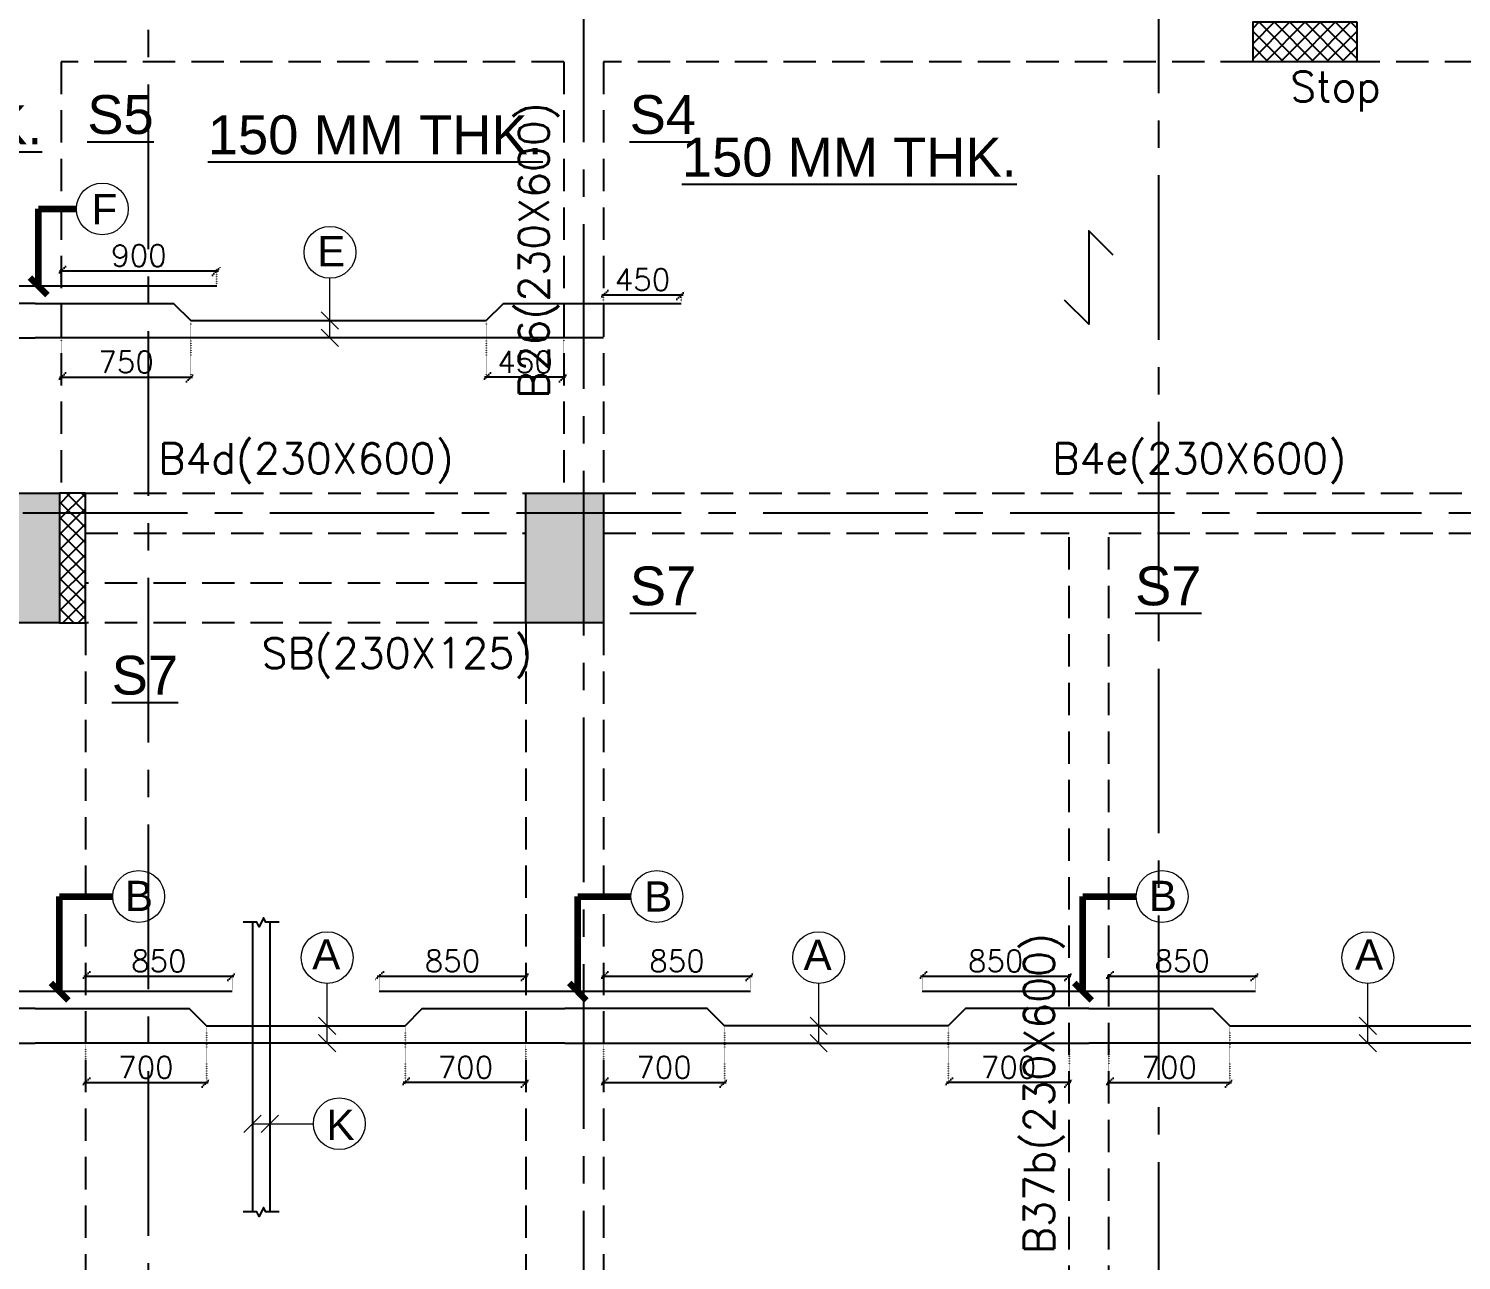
# Model space of a CAD drawing. Header units: millimetres. Extents: x 1921121 to 2008675, y -1544779 to -1482871.
# Drawn here: x 1938963 to 1947258, y -1505453 to -1498319 of the extents above; entities that cross this region are included whole.
import ezdxf

# ---------------------------------------------------------------- set-up
doc = ezdxf.new("R2010")
doc.units = ezdxf.units.MM
doc.header["$MEASUREMENT"] = 0
doc.header["$PDMODE"] = 98
for name, pattern in [('1', [0]), ('ACAD_ISO02W100', [15, 12, -3]), ('CENTER2', [28.575, 19.05, -3.175, 3.175, -3.175]), ('DOT', [0.25, 0, -0.25]), ('HIDDEN', [0.375, 0.25, -0.125])]:
    doc.linetypes.add(name, pattern=pattern)
for name, color, linetype in [('BEAM NO', 7, '1'), ('BEAM-230X600', 150, 'Continuous'), ('BEAM-300X600', 4, 'Continuous'), ('BEAM-450X750', 134, 'Continuous'), ('DIM', 191, 'Continuous'), ('Gabion Wall', 7, 'Continuous'), ('s-steel', 1, 'Continuous'), ('SB', 7, 'Continuous'), ('SLAB NO.', 4, 'Continuous'), ('STEEL', 1, 'Continuous'), ('STR.COLUMN', 1, 'Continuous')]:
    doc.layers.add(name, color=color, linetype=linetype)
for name, color, linetype, lineweight in [('BRICK WALL_MOFA', 8, 'Continuous', 30), ('CENTER_LINE', 8, 'CENTER2', 25), ('DIMENSION_MOFA', 62, 'HIDDEN', 15), ('GRID', 252, 'ACAD_ISO02W100', 9), ('LEADER', 191, 'Continuous', 15), ('S-B5-230X600', 120, 'HIDDEN', 25), ('SLAB STEEL MARK', 133, 'Continuous', 30)]:
    doc.layers.add(name, color=color, linetype=linetype, lineweight=lineweight)
doc.styles.add('DEEPAK', font='arial.ttf')
doc.styles.add('ROMANS', font='romans.shx')
doc.styles.add('RS', font='romans.shx', dxfattribs={"width": 0.9})
doc.styles.add('style1', font='arial.ttf')
doc.dimstyles.new('KRUNAL-MM', dxfattribs={"dimtxt": 50, "dimasz": 35, "dimexe": 25, "dimexo": 0, "dimgap": 15, "dimtad": 1, "dimdec": 0, "dimzin": 0, "dimdsep": 46, "dimtxsty": 'RS', "dimblk": 'OBLIQUE', "dimcen": 0, "dimdle": 25, "dimclrd": 256, "dimclre": 256, "dimclrt": 7, "dimadec": 0, "dimazin": 0, "dimtfac": 1, "dimtdec": 0, "dimtix": 1, "dimtmove": 0, "dimatfit": 2, "dimfxl": 1, "dimtolj": 1, "dimtzin": 0, "dimlwd": -1, "dimlwe": -1, "dimarcsym": 0})
doc.dimstyles.new('pag', dxfattribs={"dimtxt": 180, "dimasz": 150, "dimexe": 100, "dimexo": 0, "dimgap": 50, "dimtad": 1, "dimdec": 0, "dimzin": 0, "dimdsep": 46, "dimtxsty": 'ROMANS', "dimblk": 'OBLIQUE', "dimcen": 0, "dimdle": 100, "dimclrd": 256, "dimclre": 256, "dimclrt": 256, "dimadec": 0, "dimazin": 0, "dimtfac": 1, "dimtdec": 0, "dimtmove": 2, "dimatfit": 3, "dimfxl": 1, "dimtolj": 1, "dimtzin": 0, "dimlwd": -1, "dimlwe": -1, "dimarcsym": 0})
pattern_1 = [(45, (-1689900.164, 1171002.454), (-44.1941738, 44.1941738), []), (135, (-1689900.164, 1171002.454), (-44.1941738, -44.1941738), [])]

# ---------------------------------------------------------------- blocks, each defined once
blk = doc.blocks.new('FIRST FLOOR COLUMNS')
at = {"layer": 'CENTER_LINE', "ltscale": 50}
for p, q in [((12075, -41447.7), (12075, 16830.4)), ((17925, -41973.1), (17925, 16268)), ((14595, -42256.6), (14595, 16013)), ((68022.3, -115), (-4699.2, -115))]:
    blk.add_line(p, q, dxfattribs=at)
blk = doc.blocks.new('*U6')
at = {"layer": 'STEEL'}
blk.add_lwpolyline([(707738.1, 27916.3), (707888.1, 27766.3), (707888.1, 28344.3), (708038.1, 28194.3)], dxfattribs=at)
blk = doc.blocks.new('_Oblique')
at = {"color": 0, "linetype": 'ByBlock', "lineweight": -2}
blk.add_line((-0.5, -0.5), (0.5, 0.5), dxfattribs=at)
blk = doc.blocks.new('*D72')
at = {"layer": 'Defpoints', "color": 0, "linetype": 'DOT', "ltscale": 5, "transparency": 16777216}
for p in [(1941612.4, -1500010.1), (1942062.1, -1500110.1), (1941612.4, -1500337.5)]:
    blk.add_point(p, dxfattribs=at)
at = {"layer": 'DIM', "color": 191, "linetype": 'DOT', "ltscale": 5, "transparency": 16777216}
for p, q in [((1941612.4, -1500020.1), (1941612.4, -1500347.5)), ((1942062.1, -1500120.1), (1942062.1, -1500347.5))]:
    blk.add_line(p, q, dxfattribs=at)
at = {"layer": 'DIM', "color": 191, "ltscale": 5, "transparency": 16777216}
blk.add_line((1942072.1, -1500337.5), (1941602.4, -1500337.5), dxfattribs=at)
at = {"layer": 'DIM', "color": 191, "linetype": 'DOT', "ltscale": 5, "transparency": 16777216, "xscale": 50, "yscale": 50, "zscale": 50, "rotation": 180}
blk.add_blockref('_Oblique', (1941612.4, -1500337.5), dxfattribs=at)
at = {"layer": 'DIM', "color": 191, "linetype": 'DOT', "ltscale": 5, "transparency": 16777216, "xscale": 50, "yscale": 50, "zscale": 50}
blk.add_blockref('_Oblique', (1942062.1, -1500337.5), dxfattribs=at)
at = {"layer": 'DIM', "color": 7, "linetype": 'DOT', "ltscale": 5, "transparency": 16777216, "insert": (1941837.3, -1500250), "char_height": 125, "attachment_point": 5, "style": 'ROMANS'}
blk.add_mtext('\\A1;450', dxfattribs=at)
blk = doc.blocks.new('*D73')
at = {"layer": 'Defpoints', "color": 0, "linetype": 'DOT', "ltscale": 5, "transparency": 16777216}
for p in [(1939902.3, -1500010.1), (1939152.1, -1500110.1), (1939902.3, -1500337.4)]:
    blk.add_point(p, dxfattribs=at)
at = {"layer": 'DIM', "color": 191, "linetype": 'DOT', "ltscale": 5, "transparency": 16777216}
for p, q in [((1939902.3, -1500020.1), (1939902.3, -1500347.4)), ((1939152.1, -1500120.1), (1939152.1, -1500347.4))]:
    blk.add_line(p, q, dxfattribs=at)
at = {"layer": 'DIM', "color": 191, "ltscale": 5, "transparency": 16777216}
blk.add_line((1939142.1, -1500337.4), (1939912.3, -1500337.4), dxfattribs=at)
at = {"layer": 'DIM', "color": 191, "linetype": 'DOT', "ltscale": 5, "transparency": 16777216, "xscale": 50, "yscale": 50, "zscale": 50, "rotation": 180}
blk.add_blockref('_Oblique', (1939152.1, -1500337.4), dxfattribs=at)
at = {"layer": 'DIM', "color": 191, "linetype": 'DOT', "ltscale": 5, "transparency": 16777216, "xscale": 50, "yscale": 50, "zscale": 50}
blk.add_blockref('_Oblique', (1939902.3, -1500337.4), dxfattribs=at)
at = {"layer": 'DIM', "color": 7, "linetype": 'DOT', "ltscale": 5, "transparency": 16777216, "insert": (1939527.2, -1500249.9), "char_height": 125, "attachment_point": 5, "style": 'ROMANS'}
blk.add_mtext('\\A1;750', dxfattribs=at)
blk = doc.blocks.new('*D235')
at = {"layer": 'Defpoints', "color": 0, "linetype": 'DOT', "ltscale": 5, "transparency": 16777216}
for p in [(1942292.1, -1499910.1), (1942742.1, -1499860.4), (1942742.1, -1499910.1)]:
    blk.add_point(p, dxfattribs=at)
at = {"layer": 'DIM', "color": 191, "ltscale": 5, "transparency": 16777216}
blk.add_line((1942282.1, -1499860.4), (1942752.1, -1499860.4), dxfattribs=at)
at = {"layer": 'DIM', "color": 191, "linetype": 'DOT', "ltscale": 5, "transparency": 16777216}
for p, q in [((1942292.1, -1499900.1), (1942292.1, -1499850.4)), ((1942742.1, -1499900.1), (1942742.1, -1499850.4))]:
    blk.add_line(p, q, dxfattribs=at)
at = {"layer": 'DIM', "color": 191, "linetype": 'DOT', "ltscale": 5, "transparency": 16777216, "xscale": 50, "yscale": 50, "zscale": 50, "rotation": 180}
blk.add_blockref('_Oblique', (1942292.1, -1499860.4), dxfattribs=at)
at = {"layer": 'DIM', "color": 191, "linetype": 'DOT', "ltscale": 5, "transparency": 16777216, "xscale": 50, "yscale": 50, "zscale": 50}
blk.add_blockref('_Oblique', (1942742.1, -1499860.4), dxfattribs=at)
at = {"layer": 'DIM', "color": 7, "linetype": 'DOT', "ltscale": 5, "transparency": 16777216, "insert": (1942517.1, -1499772.9), "char_height": 125, "attachment_point": 5, "style": 'ROMANS'}
blk.add_mtext('\\A1;450', dxfattribs=at)
blk = doc.blocks.new('*D76')
at = {"layer": 'Defpoints', "color": 0, "linetype": 'DOT', "ltscale": 5, "transparency": 16777216}
for p in [(1940052.1, -1499721), (1939152.1, -1499810.1), (1940052.1, -1499810.1)]:
    blk.add_point(p, dxfattribs=at)
at = {"layer": 'DIM', "color": 191, "ltscale": 5, "transparency": 16777216}
blk.add_line((1939142.1, -1499721), (1940062.1, -1499721), dxfattribs=at)
at = {"layer": 'DIM', "color": 191, "linetype": 'DOT', "ltscale": 5, "transparency": 16777216}
for p, q in [((1939152.1, -1499800.1), (1939152.1, -1499711)), ((1940052.1, -1499800.1), (1940052.1, -1499711))]:
    blk.add_line(p, q, dxfattribs=at)
at = {"layer": 'DIM', "color": 191, "linetype": 'DOT', "ltscale": 5, "transparency": 16777216, "xscale": 50, "yscale": 50, "zscale": 50, "rotation": 180}
blk.add_blockref('_Oblique', (1939152.1, -1499721), dxfattribs=at)
at = {"layer": 'DIM', "color": 191, "linetype": 'DOT', "ltscale": 5, "transparency": 16777216, "xscale": 50, "yscale": 50, "zscale": 50}
blk.add_blockref('_Oblique', (1940052.1, -1499721), dxfattribs=at)
at = {"layer": 'DIM', "color": 7, "linetype": 'DOT', "ltscale": 5, "transparency": 16777216, "insert": (1939602.1, -1499633.5), "char_height": 125, "attachment_point": 5, "style": 'ROMANS'}
blk.add_mtext('\\A1;900', dxfattribs=at)
blk = doc.blocks.new('*D81')
at = {"layer": 'Defpoints', "color": 0, "linetype": 'DOT', "ltscale": 5, "transparency": 16777216}
for p in [(1941142.4, -1504095), (1941842.1, -1504195), (1941142.4, -1504422.4)]:
    blk.add_point(p, dxfattribs=at)
at = {"layer": 'DIM', "color": 191, "linetype": 'DOT', "ltscale": 5, "transparency": 16777216}
for p, q in [((1941142.4, -1504105), (1941142.4, -1504432.4)), ((1941842.1, -1504205), (1941842.1, -1504432.4))]:
    blk.add_line(p, q, dxfattribs=at)
at = {"layer": 'DIM', "color": 191, "ltscale": 5, "transparency": 16777216}
blk.add_line((1941852.1, -1504422.4), (1941132.4, -1504422.4), dxfattribs=at)
at = {"layer": 'DIM', "color": 191, "linetype": 'DOT', "ltscale": 5, "transparency": 16777216, "xscale": 50, "yscale": 50, "zscale": 50, "rotation": 180}
blk.add_blockref('_Oblique', (1941142.4, -1504422.4), dxfattribs=at)
at = {"layer": 'DIM', "color": 191, "linetype": 'DOT', "ltscale": 5, "transparency": 16777216, "xscale": 50, "yscale": 50, "zscale": 50}
blk.add_blockref('_Oblique', (1941842.1, -1504422.4), dxfattribs=at)
at = {"layer": 'DIM', "color": 7, "linetype": 'DOT', "ltscale": 5, "transparency": 16777216, "insert": (1941492.3, -1504334.9), "char_height": 125, "attachment_point": 5, "style": 'ROMANS'}
blk.add_mtext('\\A1;700', dxfattribs=at)
blk = doc.blocks.new('*D82')
at = {"layer": 'Defpoints', "color": 0, "linetype": 'DOT', "ltscale": 5, "transparency": 16777216}
for p in [(1939992.3, -1504095), (1939292.1, -1504195), (1939992.3, -1504422.4)]:
    blk.add_point(p, dxfattribs=at)
at = {"layer": 'DIM', "color": 191, "linetype": 'DOT', "ltscale": 5, "transparency": 16777216}
for p, q in [((1939992.3, -1504105), (1939992.3, -1504432.4)), ((1939292.1, -1504205), (1939292.1, -1504432.4))]:
    blk.add_line(p, q, dxfattribs=at)
at = {"layer": 'DIM', "color": 191, "ltscale": 5, "transparency": 16777216}
blk.add_line((1939282.1, -1504422.4), (1940002.3, -1504422.4), dxfattribs=at)
at = {"layer": 'DIM', "color": 191, "linetype": 'DOT', "ltscale": 5, "transparency": 16777216, "xscale": 50, "yscale": 50, "zscale": 50, "rotation": 180}
blk.add_blockref('_Oblique', (1939292.1, -1504422.4), dxfattribs=at)
at = {"layer": 'DIM', "color": 191, "linetype": 'DOT', "ltscale": 5, "transparency": 16777216, "xscale": 50, "yscale": 50, "zscale": 50}
blk.add_blockref('_Oblique', (1939992.3, -1504422.4), dxfattribs=at)
at = {"layer": 'DIM', "color": 7, "linetype": 'DOT', "ltscale": 5, "transparency": 16777216, "insert": (1939642.2, -1504334.9), "char_height": 125, "attachment_point": 5, "style": 'ROMANS'}
blk.add_mtext('\\A1;700', dxfattribs=at)
blk = doc.blocks.new('*D84')
at = {"layer": 'Defpoints', "color": 0, "linetype": 'DOT', "ltscale": 5, "transparency": 16777216}
for p in [(1940142.1, -1503806), (1939292.1, -1503895), (1940142.1, -1503895)]:
    blk.add_point(p, dxfattribs=at)
at = {"layer": 'DIM', "color": 191, "ltscale": 5, "transparency": 16777216}
blk.add_line((1939282.1, -1503806), (1940152.1, -1503806), dxfattribs=at)
at = {"layer": 'DIM', "color": 191, "linetype": 'DOT', "ltscale": 5, "transparency": 16777216}
for p, q in [((1939292.1, -1503885), (1939292.1, -1503796)), ((1940142.1, -1503885), (1940142.1, -1503796))]:
    blk.add_line(p, q, dxfattribs=at)
at = {"layer": 'DIM', "color": 191, "linetype": 'DOT', "ltscale": 5, "transparency": 16777216, "xscale": 50, "yscale": 50, "zscale": 50, "rotation": 180}
blk.add_blockref('_Oblique', (1939292.1, -1503806), dxfattribs=at)
at = {"layer": 'DIM', "color": 191, "linetype": 'DOT', "ltscale": 5, "transparency": 16777216, "xscale": 50, "yscale": 50, "zscale": 50}
blk.add_blockref('_Oblique', (1940142.1, -1503806), dxfattribs=at)
at = {"layer": 'DIM', "color": 7, "linetype": 'DOT', "ltscale": 5, "transparency": 16777216, "insert": (1939717.1, -1503718.5), "char_height": 125, "attachment_point": 5, "style": 'ROMANS'}
blk.add_mtext('\\A1;850', dxfattribs=at)
blk = doc.blocks.new('*D85')
at = {"layer": 'Defpoints', "color": 0, "linetype": 'DOT', "ltscale": 5, "transparency": 16777216}
for p in [(1941842.1, -1503806), (1940992.1, -1503895), (1941842.1, -1503895)]:
    blk.add_point(p, dxfattribs=at)
at = {"layer": 'DIM', "color": 191, "ltscale": 5, "transparency": 16777216}
blk.add_line((1940982.1, -1503806), (1941852.1, -1503806), dxfattribs=at)
at = {"layer": 'DIM', "color": 191, "linetype": 'DOT', "ltscale": 5, "transparency": 16777216}
for p, q in [((1940992.1, -1503885), (1940992.1, -1503796)), ((1941842.1, -1503885), (1941842.1, -1503796))]:
    blk.add_line(p, q, dxfattribs=at)
at = {"layer": 'DIM', "color": 191, "linetype": 'DOT', "ltscale": 5, "transparency": 16777216, "xscale": 50, "yscale": 50, "zscale": 50, "rotation": 180}
blk.add_blockref('_Oblique', (1940992.1, -1503806), dxfattribs=at)
at = {"layer": 'DIM', "color": 191, "linetype": 'DOT', "ltscale": 5, "transparency": 16777216, "xscale": 50, "yscale": 50, "zscale": 50}
blk.add_blockref('_Oblique', (1941842.1, -1503806), dxfattribs=at)
at = {"layer": 'DIM', "color": 7, "linetype": 'DOT', "ltscale": 5, "transparency": 16777216, "insert": (1941417.1, -1503718.5), "char_height": 125, "attachment_point": 5, "style": 'ROMANS'}
blk.add_mtext('\\A1;850', dxfattribs=at)
blk = doc.blocks.new('*D86')
at = {"layer": 'Defpoints', "color": 0, "linetype": 'DOT', "ltscale": 5, "transparency": 16777216}
for p in [(1943142.1, -1503806), (1942292.1, -1503895), (1943142.1, -1503895)]:
    blk.add_point(p, dxfattribs=at)
at = {"layer": 'DIM', "color": 191, "ltscale": 5, "transparency": 16777216}
blk.add_line((1942282.1, -1503806), (1943152.1, -1503806), dxfattribs=at)
at = {"layer": 'DIM', "color": 191, "linetype": 'DOT', "ltscale": 5, "transparency": 16777216}
for p, q in [((1942292.1, -1503885), (1942292.1, -1503796)), ((1943142.1, -1503885), (1943142.1, -1503796))]:
    blk.add_line(p, q, dxfattribs=at)
at = {"layer": 'DIM', "color": 191, "linetype": 'DOT', "ltscale": 5, "transparency": 16777216, "xscale": 50, "yscale": 50, "zscale": 50, "rotation": 180}
blk.add_blockref('_Oblique', (1942292.1, -1503806), dxfattribs=at)
at = {"layer": 'DIM', "color": 191, "linetype": 'DOT', "ltscale": 5, "transparency": 16777216, "xscale": 50, "yscale": 50, "zscale": 50}
blk.add_blockref('_Oblique', (1943142.1, -1503806), dxfattribs=at)
at = {"layer": 'DIM', "color": 7, "linetype": 'DOT', "ltscale": 5, "transparency": 16777216, "insert": (1942717.1, -1503718.5), "char_height": 125, "attachment_point": 5, "style": 'ROMANS'}
blk.add_mtext('\\A1;850', dxfattribs=at)
blk = doc.blocks.new('*D87')
at = {"layer": 'Defpoints', "color": 0, "linetype": 'DOT', "ltscale": 5, "transparency": 16777216}
for p in [(1942991.7, -1504095), (1942292.1, -1504195), (1942991.7, -1504422.4)]:
    blk.add_point(p, dxfattribs=at)
at = {"layer": 'DIM', "color": 191, "linetype": 'DOT', "ltscale": 5, "transparency": 16777216}
for p, q in [((1942991.7, -1504105), (1942991.7, -1504432.4)), ((1942292.1, -1504205), (1942292.1, -1504432.4))]:
    blk.add_line(p, q, dxfattribs=at)
at = {"layer": 'DIM', "color": 191, "ltscale": 5, "transparency": 16777216}
blk.add_line((1942282.1, -1504422.4), (1943001.7, -1504422.4), dxfattribs=at)
at = {"layer": 'DIM', "color": 191, "linetype": 'DOT', "ltscale": 5, "transparency": 16777216, "xscale": 50, "yscale": 50, "zscale": 50, "rotation": 180}
blk.add_blockref('_Oblique', (1942292.1, -1504422.4), dxfattribs=at)
at = {"layer": 'DIM', "color": 191, "linetype": 'DOT', "ltscale": 5, "transparency": 16777216, "xscale": 50, "yscale": 50, "zscale": 50}
blk.add_blockref('_Oblique', (1942991.7, -1504422.4), dxfattribs=at)
at = {"layer": 'DIM', "color": 7, "linetype": 'DOT', "ltscale": 5, "transparency": 16777216, "insert": (1942641.9, -1504334.9), "char_height": 125, "attachment_point": 5, "style": 'ROMANS'}
blk.add_mtext('\\A1;700', dxfattribs=at)
blk = doc.blocks.new('*D88')
at = {"layer": 'Defpoints', "color": 0, "linetype": 'DOT', "ltscale": 5, "transparency": 16777216}
for p in [(1944286.9, -1504095), (1944987.1, -1504195), (1944286.9, -1504422.4)]:
    blk.add_point(p, dxfattribs=at)
at = {"layer": 'DIM', "color": 191, "linetype": 'DOT', "ltscale": 5, "transparency": 16777216}
for p, q in [((1944286.9, -1504105), (1944286.9, -1504432.4)), ((1944987.1, -1504205), (1944987.1, -1504432.4))]:
    blk.add_line(p, q, dxfattribs=at)
at = {"layer": 'DIM', "color": 191, "ltscale": 5, "transparency": 16777216}
blk.add_line((1944997.1, -1504422.4), (1944276.9, -1504422.4), dxfattribs=at)
at = {"layer": 'DIM', "color": 191, "linetype": 'DOT', "ltscale": 5, "transparency": 16777216, "xscale": 50, "yscale": 50, "zscale": 50, "rotation": 180}
blk.add_blockref('_Oblique', (1944286.9, -1504422.4), dxfattribs=at)
at = {"layer": 'DIM', "color": 191, "linetype": 'DOT', "ltscale": 5, "transparency": 16777216, "xscale": 50, "yscale": 50, "zscale": 50}
blk.add_blockref('_Oblique', (1944987.1, -1504422.4), dxfattribs=at)
at = {"layer": 'DIM', "color": 7, "linetype": 'DOT', "ltscale": 5, "transparency": 16777216, "insert": (1944637, -1504334.9), "char_height": 125, "attachment_point": 5, "style": 'ROMANS'}
blk.add_mtext('\\A1;700', dxfattribs=at)
blk = doc.blocks.new('*D90')
at = {"layer": 'Defpoints', "color": 0, "linetype": 'DOT', "ltscale": 5, "transparency": 16777216}
for p in [(1945917.3, -1504095), (1945217.1, -1504195), (1945917.3, -1504422.4)]:
    blk.add_point(p, dxfattribs=at)
at = {"layer": 'DIM', "color": 191, "linetype": 'DOT', "ltscale": 5, "transparency": 16777216}
for p, q in [((1945917.3, -1504105), (1945917.3, -1504432.4)), ((1945217.1, -1504205), (1945217.1, -1504432.4))]:
    blk.add_line(p, q, dxfattribs=at)
at = {"layer": 'DIM', "color": 191, "ltscale": 5, "transparency": 16777216}
blk.add_line((1945207.1, -1504422.4), (1945927.3, -1504422.4), dxfattribs=at)
at = {"layer": 'DIM', "color": 191, "linetype": 'DOT', "ltscale": 5, "transparency": 16777216, "xscale": 50, "yscale": 50, "zscale": 50, "rotation": 180}
blk.add_blockref('_Oblique', (1945217.1, -1504422.4), dxfattribs=at)
at = {"layer": 'DIM', "color": 191, "linetype": 'DOT', "ltscale": 5, "transparency": 16777216, "xscale": 50, "yscale": 50, "zscale": 50}
blk.add_blockref('_Oblique', (1945917.3, -1504422.4), dxfattribs=at)
at = {"layer": 'DIM', "color": 7, "linetype": 'DOT', "ltscale": 5, "transparency": 16777216, "insert": (1945567.2, -1504334.9), "char_height": 125, "attachment_point": 5, "style": 'ROMANS'}
blk.add_mtext('\\A1;700', dxfattribs=at)
blk = doc.blocks.new('*D91')
at = {"layer": 'Defpoints', "color": 0, "linetype": 'DOT', "ltscale": 5, "transparency": 16777216}
for p in [(1944987.1, -1503806), (1944137.1, -1503895), (1944987.1, -1503895)]:
    blk.add_point(p, dxfattribs=at)
at = {"layer": 'DIM', "color": 191, "ltscale": 5, "transparency": 16777216}
blk.add_line((1944127.1, -1503806), (1944997.1, -1503806), dxfattribs=at)
at = {"layer": 'DIM', "color": 191, "linetype": 'DOT', "ltscale": 5, "transparency": 16777216}
for p, q in [((1944137.1, -1503885), (1944137.1, -1503796)), ((1944987.1, -1503885), (1944987.1, -1503796))]:
    blk.add_line(p, q, dxfattribs=at)
at = {"layer": 'DIM', "color": 191, "linetype": 'DOT', "ltscale": 5, "transparency": 16777216, "xscale": 50, "yscale": 50, "zscale": 50, "rotation": 180}
blk.add_blockref('_Oblique', (1944137.1, -1503806), dxfattribs=at)
at = {"layer": 'DIM', "color": 191, "linetype": 'DOT', "ltscale": 5, "transparency": 16777216, "xscale": 50, "yscale": 50, "zscale": 50}
blk.add_blockref('_Oblique', (1944987.1, -1503806), dxfattribs=at)
at = {"layer": 'DIM', "color": 7, "linetype": 'DOT', "ltscale": 5, "transparency": 16777216, "insert": (1944562.1, -1503718.5), "char_height": 125, "attachment_point": 5, "style": 'ROMANS'}
blk.add_mtext('\\A1;850', dxfattribs=at)
blk = doc.blocks.new('*D92')
at = {"layer": 'Defpoints', "color": 0, "linetype": 'DOT', "ltscale": 5, "transparency": 16777216}
for p in [(1946067.1, -1503806), (1945217.1, -1503895), (1946067.1, -1503895)]:
    blk.add_point(p, dxfattribs=at)
at = {"layer": 'DIM', "color": 191, "ltscale": 5, "transparency": 16777216}
blk.add_line((1945207.1, -1503806), (1946077.1, -1503806), dxfattribs=at)
at = {"layer": 'DIM', "color": 191, "linetype": 'DOT', "ltscale": 5, "transparency": 16777216}
for p, q in [((1945217.1, -1503885), (1945217.1, -1503796)), ((1946067.1, -1503885), (1946067.1, -1503796))]:
    blk.add_line(p, q, dxfattribs=at)
at = {"layer": 'DIM', "color": 191, "linetype": 'DOT', "ltscale": 5, "transparency": 16777216, "xscale": 50, "yscale": 50, "zscale": 50, "rotation": 180}
blk.add_blockref('_Oblique', (1945217.1, -1503806), dxfattribs=at)
at = {"layer": 'DIM', "color": 191, "linetype": 'DOT', "ltscale": 5, "transparency": 16777216, "xscale": 50, "yscale": 50, "zscale": 50}
blk.add_blockref('_Oblique', (1946067.1, -1503806), dxfattribs=at)
at = {"layer": 'DIM', "color": 7, "linetype": 'DOT', "ltscale": 5, "transparency": 16777216, "insert": (1945642.1, -1503718.5), "char_height": 125, "attachment_point": 5, "style": 'ROMANS'}
blk.add_mtext('\\A1;850', dxfattribs=at)
blk = doc.blocks.new('ARCH COL')
at = {"layer": 'STR.COLUMN', "transparency": 33554687}
h = blk.add_hatch(dxfattribs=at)
h.set_pattern_fill('ANSI37', color=8, scale=500)
h.set_pattern_definition(pattern_1)
h.paths.add_polyline_path([(251872.4, 2730), (251272.4, 2730), (251272.4, 2500), (251872.4, 2500)])
h = blk.add_hatch(color=256, dxfattribs=at)
h.dxf.hatch_style = 1
h.paths.add_polyline_path([(244062.4, 0), (244362.4, 0), (244362.4, -750), (244062.4, -750)])
at = {"layer": 'STR.COLUMN'}
h = blk.add_hatch(dxfattribs=at)
h.set_pattern_fill('ANSI37', color=8, scale=500)
h.set_pattern_definition(pattern_1)
h.paths.add_polyline_path([(244512.4, 0), (244362.4, 0), (244362.4, -750), (244512.4, -750)])
at = {"layer": 'STR.COLUMN', "transparency": 33554687}
h = blk.add_hatch(color=256, dxfattribs=at)
h.dxf.hatch_style = 1
h.paths.add_polyline_path([(247062.4, -750), (247512.4, -750), (247512.4, 0), (247062.4, 0)])
at = {"layer": 'STR.COLUMN', "color": 5}
for points in [[(251872.4, 2730), (251872.4, 2500), (251272.4, 2500), (251272.4, 2730)], [(244062.4, 0), (244362.4, 0), (244362.4, -750), (244062.4, -750), (244062.4, 0)], [(244512.4, 0), (244362.4, 0), (244362.4, -750), (244512.4, -750)]]:
    blk.add_lwpolyline(points, close=True, dxfattribs=at)
blk.add_lwpolyline([(247062.4, 0), (247512.4, 0), (247512.4, -750), (247062.4, -750), (247062.4, 0)], dxfattribs=at)
blk = doc.blocks.new('zw$7C89')
at = {"layer": 'Gabion Wall'}
h = blk.add_hatch(dxfattribs=at)
h.set_pattern_fill('ANSI36', color=256, scale=1000)
h.set_pattern_definition([(45, (-1922817.54, 1391663.81), (66.291261, 243.067956), [312.5, -62.5, 0, -62.5])])
edge = h.paths.add_edge_path()
edge.add_ellipse((25471.6, 5545), major_axis=(-5200, 0), ratio=1, start_angle=387.98698, end_angle=447.55802, ccw=False)
edge.add_ellipse((14595, -235), major_axis=(7117, 0), ratio=1, start_angle=27.98698, end_angle=90)
edge.add_line((14595, 6882), (5145, 6882))
edge.add_ellipse((5145, -235), major_axis=(7117, 0), ratio=1, start_angle=90, end_angle=137.65291)
edge.add_ellipse((5145, -235), major_axis=(7117, 0), ratio=1, start_angle=137.65291, end_angle=235.90054)
edge.add_line((1155, -6128.3), (1155, -4871.5))
edge.add_ellipse((5145, -235), major_axis=(-6117, 0), ratio=1, start_angle=317.65291, end_angle=409.28606, ccw=False)
edge.add_ellipse((5145, -235), major_axis=(-6117, 0), ratio=1, start_angle=270, end_angle=317.65291, ccw=False)
edge.add_line((5145, 5882), (14595, 5882))
edge.add_ellipse((14595, -235), major_axis=(-6117, 0), ratio=1, start_angle=207.98698, end_angle=270, ccw=False)
edge.add_ellipse((25471.6, 5545), major_axis=(6200, 0), ratio=1, start_angle=207.98698, end_angle=267.95207)
edge.add_line((25250, -651), (25250, 349.7))
blk = doc.blocks.new('A$C02ad8bd7')
at = {"layer": 'BEAM NO', "ltscale": 500, "style": 'ROMANS'}
for s, rotation, p in [('Stop', 359.99997, (18455.1, 9388.8)), ('B26(230X600)', 89.99997, (14163.4, 7668, 0)), ('B4d(230X600)', 359.99997, (11901.8, 7235.1, 0)), ('B4e(230X600)', 359.99997, (17077.7, 7235.1, 0)), ('SB(230X125)', 359.99997, (12500.1, 6107, 0)), ('B37b(230X600)', 89.99997, (17088.4, 2713.7, 0))]:
    blk.add_text(s, height=175, rotation=rotation, dxfattribs=at).set_placement(p)

msp = doc.modelspace()

# ---------------------------------------------------------------- linework, layer by layer
at = {"layer": 'BEAM-230X600', "linetype": 'HIDDEN', "ltscale": 750}
for p, q in [((1942062.1, -1498510.3), (1939152.1, -1498510.3)), ((1942062.1, -1498510.3), (1942062.1, -1501010.3)), ((1946052.1, -1498510.3), (1942292.1, -1498510.3)), ((1942292.1, -1498510.3), (1942292.1, -1501010.3)), ((1947912.1, -1498510.3), (1946652.1, -1498510.3)), ((1939292.1, -1501010.3), (1941842.1, -1501010.3)), ((1942292.1, -1501010.3), (1947912.1, -1501010.3)), ((1939292.1, -1501240.3), (1941842.1, -1501240.3)), ((1942292.1, -1501240.3), (1944987.1, -1501240.3)), ((1944987.1, -1507920.3), (1944987.1, -1501240.3)), ((1945217.1, -1507920.3), (1945217.1, -1501240.3)), ((1945217.1, -1501240.3), (1947912.1, -1501240.3))]:
    msp.add_line(p, q, dxfattribs=at)
at = {"layer": 'BEAM-300X600', "linetype": 'HIDDEN', "ltscale": 750}
msp.add_line((1939152.1, -1498510.3), (1939152.1, -1501010.3), dxfattribs=at)
at = {"layer": 'BEAM-450X750', "linetype": 'HIDDEN', "ltscale": 750}
for p, q in [((1939292.1, -1501760.3), (1939292.1, -1507920.3)), ((1941842.1, -1501760.3), (1941842.1, -1507920.3)), ((1942292.1, -1501760.3), (1942292.1, -1507920.3))]:
    msp.add_line(p, q, dxfattribs=at)
at = {"layer": 'LEADER'}
for centre in [(1939389.9, -1499363.3), (1940707.9, -1499614.5), (1939600.6, -1503345.3), (1942600.6, -1503345.3), (1945525.6, -1503345.3), (1940691.8, -1503699.5), (1943537.4, -1503699.5), (1946716.7, -1503699.5), (1940762.1, -1504661.5)]:
    msp.add_circle(centre, 150, dxfattribs=at)
at = {"layer": 's-steel'}
for points in [[(1940052.1, -1499810.1), (1938102.1, -1499810.1)], [(1939002.1, -1499910.1), (1938351.9, -1499910.1), (1938251.9, -1500010.1), (1937191.7, -1500010.1), (1937091.7, -1499910.1), (1936442.1, -1499910.1)], [(1939002.1, -1499910.1), (1939802.3, -1499910.1), (1939902.3, -1500010.1), (1941612.4, -1500010.1), (1941712.4, -1499910.1), (1942742.1, -1499910.1)], [(1936442.1, -1500110.1), (1939002.1, -1500110.1)], [(1942292.1, -1500110.1), (1939002.1, -1500110.1)], [(1940414.7, -1503494.9), (1940336.6, -1503494.9), (1940323.3, -1503468.7), (1940297.4, -1503521), (1940284.1, -1503494.9), (1940205.6, -1503494.9)], [(1940259.4, -1503494.9), (1940259.4, -1505172.5)], [(1940142.1, -1503895), (1937992.1, -1503895)], [(1943142.1, -1503895), (1940992.1, -1503895)], [(1946067.1, -1503895), (1944137.1, -1503895)], [(1939002.1, -1503995), (1938241.9, -1503995), (1938141.9, -1504095), (1936991.7, -1504095), (1936891.7, -1503995), (1935692.1, -1503995)], [(1939002.1, -1503995), (1939892.3, -1503995), (1939992.3, -1504095), (1941142.4, -1504095), (1941242.4, -1503995), (1942067.1, -1503995)], [(1945102.1, -1503995), (1944386.9, -1503995), (1944286.9, -1504095), (1942991.7, -1504095), (1942891.7, -1503995), (1942067.1, -1503995)], [(1945102.1, -1503995), (1945817.3, -1503995), (1945917.3, -1504095), (1947512.4, -1504095), (1947612.4, -1503995), (1948812.1, -1503995)], [(1936142.1, -1504195), (1939002.1, -1504195)], [(1942067.1, -1504195), (1939002.1, -1504195)], [(1942067.1, -1504195), (1945102.1, -1504195)], [(1948362.1, -1504195), (1945102.1, -1504195)], [(1940414.7, -1505172.5), (1940336.6, -1505172.5), (1940323.3, -1505146.4), (1940297.4, -1505198.7), (1940284.1, -1505172.5), (1940205.6, -1505172.5)]]:
    msp.add_lwpolyline(points, dxfattribs=at)
at = {"layer": 's-steel', "elevation": 0}
msp.add_lwpolyline([(1940359.4, -1503494.9), (1940359.4, -1505172.5)], dxfattribs=at)
at = {"layer": 'SB', "linetype": 'HIDDEN', "ltscale": 750}
for p, q in [((1941842.1, -1501530.3), (1939292.1, -1501530.3)), ((1941842.1, -1501760.3), (1939292.1, -1501760.3))]:
    msp.add_line(p, q, dxfattribs=at)

# ---------------------------------------------------------------- block references
at = {"layer": 'BRICK WALL_MOFA', "color": 251}
msp.add_blockref('A$C02ad8bd7', (1927812.1, -1508130.3), dxfattribs=at)
at = {"layer": 'DIMENSION_MOFA'}
msp.add_blockref('zw$7C89', (1927665.2, -1492925.3), dxfattribs=at)
at = {"layer": 'GRID'}
msp.add_blockref('FIRST FLOOR COLUMNS', (1927582.1, -1501010.3), dxfattribs=at)
at = {"layer": 'S-B5-230X600', "xscale": 0.9375000000000001, "yscale": 0.9375000000000001, "zscale": 0.9375000000000001, "rotation": 179.9999999999999}
msp.add_blockref('*U6', (2608747.1, -1473458.5), dxfattribs=at)
at = {"layer": 'STR.COLUMN'}
msp.add_blockref('ARCH COL', (1694779.7, -1501010.3), dxfattribs=at)

# ---------------------------------------------------------------- texts
at = {"layer": 'SLAB NO.', "color": 6, "style": 'DEEPAK'}
for s, p in [('%%U150 MM THK.', (1937104.1, -1498988.2)), ('%%US5', (1939303, -1498928.9)), ('%%US4', (1942443, -1498928.9)), ('%%U150 MM THK.', (1940000.9, -1499046.1)), ('%%U150 MM THK.', (1942745.5, -1499175.4)), ('%%US7', (1942444.3, -1501658.9)), ('%%US7', (1945369.3, -1501659)), ('%%US7', (1939444.3, -1502176.1))]:
    msp.add_text(s, height=225, dxfattribs=at).set_placement(p)
at = {"layer": 'SLAB STEEL MARK', "style": 'style1'}
for s, p in [('F', (1939327, -1499452.2)), ('E', (1940633.5, -1499695.8)), ('B', (1939520.4, -1503429.6)), ('B', (1942526.5, -1503432.7)), ('B', (1945448.5, -1503429.6)), ('A', (1940605, -1503767.8)), ('A', (1943449.7, -1503771.3)), ('A', (1946642.5, -1503768.6)), ('K', (1940687.4, -1504755))]:
    msp.add_text(s, height=175, dxfattribs=at).set_placement(p)

# ---------------------------------------------------------------- dimensions: what is measured, and where the dimension line sits
at = {"layer": 'DIM', "linetype": 'DOT', "ltscale": 5}
for base, p1, p2, picture, middle in [((1940052.1, -1499721), (1939152.1, -1499810.1), (1940052.1, -1499810.1), '*D76', (1939602.1, -1499633.5)), ((1942742.1, -1499860.4), (1942292.1, -1499910.1), (1942742.1, -1499910.1), '*D235', (1942517.1, -1499772.9)), ((1939902.3, -1500337.4), (1939152.1, -1500110.1), (1939902.3, -1500010.1), '*D73', (1939527.2, -1500249.9)), ((1940142.1, -1503806), (1939292.1, -1503895), (1940142.1, -1503895), '*D84', (1939717.1, -1503718.5)), ((1941842.1, -1503806), (1940992.1, -1503895), (1941842.1, -1503895), '*D85', (1941417.1, -1503718.5)), ((1943142.1, -1503806), (1942292.1, -1503895), (1943142.1, -1503895), '*D86', (1942717.1, -1503718.5)), ((1944987.1, -1503806), (1944137.1, -1503895), (1944987.1, -1503895), '*D91', (1944562.1, -1503718.5)), ((1946067.1, -1503806), (1945217.1, -1503895), (1946067.1, -1503895), '*D92', (1945642.1, -1503718.5)), ((1939992.3, -1504422.4), (1939292.1, -1504195), (1939992.3, -1504095), '*D82', (1939642.2, -1504334.9)), ((1942991.7, -1504422.4), (1942292.1, -1504195), (1942991.7, -1504095), '*D87', (1942641.9, -1504334.9)), ((1945917.3, -1504422.4), (1945217.1, -1504195), (1945917.3, -1504095), '*D90', (1945567.2, -1504334.9))]:
    dim = msp.add_linear_dim(base=base, p1=p1, p2=p2, dimstyle='pag', override={"dimtxt": 125, "dimasz": 50, "dimexe": 10, "dimexo": 10, "dimgap": 25, "dimtxsty": 'ROMANS', "dimdle": 10, "dimclrd": 191, "dimclre": 191, "dimclrt": 7, "dimtix": 1, "dimtmove": 1}, dxfattribs=at)
    dim.commit()
    dim.dimension.update_dxf_attribs({"geometry": picture, "text_midpoint": middle})
for base, p1, p2, picture, middle in [((1941612.4, -1500337.5), (1942062.1, -1500110.1), (1941612.4, -1500010.1), '*D72', (1941837.3, -1500250)), ((1941142.4, -1504422.4), (1941842.1, -1504195), (1941142.4, -1504095), '*D81', (1941492.3, -1504334.9)), ((1944286.9, -1504422.4), (1944987.1, -1504195), (1944286.9, -1504095), '*D88', (1944637, -1504334.9))]:
    dim = msp.add_linear_dim(base=base, p1=p1, p2=p2, angle=180, dimstyle='pag', override={"dimtxt": 125, "dimasz": 50, "dimexe": 10, "dimexo": 10, "dimgap": 25, "dimtxsty": 'ROMANS', "dimdle": 10, "dimclrd": 191, "dimclre": 191, "dimclrt": 7, "dimtix": 1, "dimtmove": 1}, dxfattribs=at)
    dim.commit()
    dim.dimension.update_dxf_attribs({"geometry": picture, "text_midpoint": middle})

# ---------------------------------------------------------------- leaders
at = {"layer": 'LEADER'}
for points, override in [([(1939019.9, -1499810.1), (1939019.9, -1499363.3), (1939239.9, -1499363.3)], {"dimscale": 1, "dimtxt": 50, "dimasz": 100, "dimgap": 15, "dimtad": 0, "dimtxsty": 'RS', "dimclrd": 256, "dimldrblk": 'Oblique', "dimlwd": 65535}), ([(1940707.9, -1500110.1), (1940707.9, -1499764.5)], {"dimasz": 100, "dimtad": 0, "dimldrblk": 'Oblique', "dimfxl": 0.059055, "dimarcsym": 1}), ([(1940707.9, -1500010.1), (1940707.9, -1499764.5)], {"dimasz": 100, "dimtad": 0, "dimldrblk": 'Oblique', "dimfxl": 0.059055, "dimarcsym": 1}), ([(1939142.1, -1503895), (1939142.1, -1503345.3), (1939450.6, -1503345.3)], {"dimscale": 1, "dimtxt": 50, "dimasz": 100, "dimgap": 15, "dimtad": 0, "dimtxsty": 'RS', "dimclrd": 256, "dimldrblk": 'Oblique', "dimlwd": 65535}), ([(1942142.1, -1503895), (1942142.1, -1503345.3), (1942450.6, -1503345.3)], {"dimscale": 1, "dimtxt": 50, "dimasz": 100, "dimgap": 15, "dimtad": 0, "dimtxsty": 'RS', "dimclrd": 256, "dimldrblk": 'Oblique', "dimlwd": 65535}), ([(1945067.1, -1503895), (1945067.1, -1503345.3), (1945375.6, -1503345.3)], {"dimscale": 1, "dimtxt": 50, "dimasz": 100, "dimgap": 15, "dimtad": 0, "dimtxsty": 'RS', "dimclrd": 256, "dimldrblk": 'Oblique', "dimlwd": 65535}), ([(1940691.8, -1504195), (1940691.8, -1503849.5)], {"dimasz": 100, "dimtad": 0, "dimldrblk": 'Oblique', "dimfxl": 0.059055, "dimarcsym": 1}), ([(1940691.8, -1504095), (1940691.8, -1503849.5)], {"dimasz": 100, "dimtad": 0, "dimldrblk": 'Oblique', "dimfxl": 0.059055, "dimarcsym": 1}), ([(1943537.4, -1504195), (1943537.4, -1503849.5)], {"dimasz": 100, "dimtad": 0, "dimldrblk": 'Oblique', "dimfxl": 0.059055, "dimarcsym": 1}), ([(1943537.4, -1504095), (1943537.4, -1503849.5)], {"dimasz": 100, "dimtad": 0, "dimldrblk": 'Oblique', "dimfxl": 0.059055, "dimarcsym": 1}), ([(1946716.7, -1504195), (1946716.7, -1503849.5)], {"dimasz": 100, "dimtad": 0, "dimldrblk": 'Oblique', "dimfxl": 0.059055, "dimarcsym": 1}), ([(1946716.7, -1504095), (1946716.7, -1503849.5)], {"dimasz": 100, "dimtad": 0, "dimldrblk": 'Oblique', "dimfxl": 0.059055, "dimarcsym": 1}), ([(1940259.4, -1504661.5), (1940612.1, -1504661.5)], {"dimasz": 100, "dimtad": 0, "dimldrblk": 'Oblique', "dimfxl": 0.059055, "dimarcsym": 1}), ([(1940359.4, -1504661.5), (1940612.1, -1504661.5)], {"dimasz": 100, "dimtad": 0, "dimldrblk": 'Oblique', "dimfxl": 0.059055, "dimarcsym": 1})]:
    msp.add_leader(points, dimstyle='KRUNAL-MM', override=override, dxfattribs=at)

doc.saveas('drawing.dxf')
